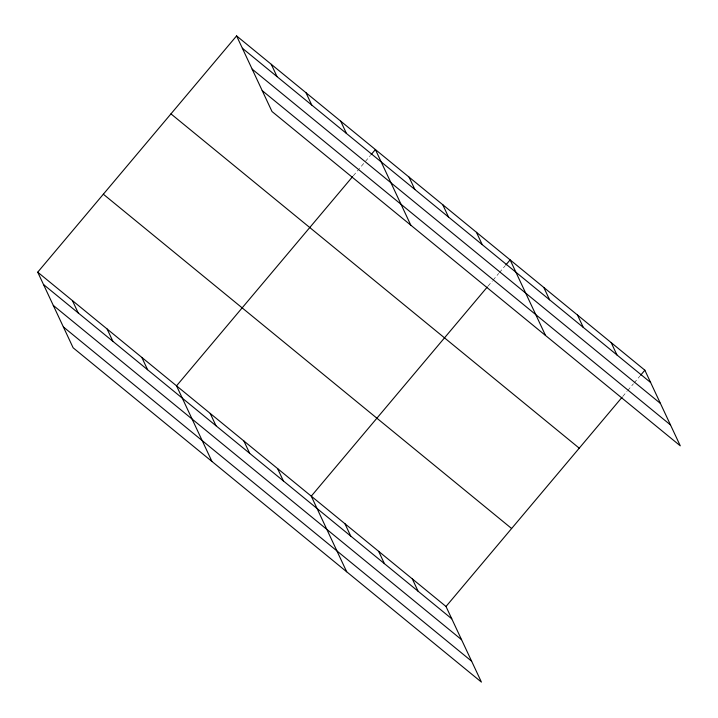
<?xml version="1.0" encoding="UTF-8"?>
<svg xmlns="http://www.w3.org/2000/svg" width="718" height="718" viewBox="0 0 718 718"><rect width="100%" height="100%" fill="white"/><g stroke="black" fill="none" stroke-linecap="round" stroke-linejoin="round"><path stroke-width="0.54" stroke-dasharray="3.59 2.69" d="M353.283 175.838L370.398 155.492M488.016 286.159L492.297 281.07M493.006 280.226L498.714 273.441M499.423 272.598L505.131 265.813M622.748 396.48L627.029 391.391M627.738 390.547L633.447 383.762M634.165 382.918L639.864 376.133"/><path stroke-width="1.08" d="M37.722 272.176L446.004 606.486L481.419 682.1L73.137 347.799L37.722 272.176L236.581 35.9L644.863 370.201L680.278 445.824L271.996 111.514L236.581 35.9M352.565 176.682L176.538 385.844L211.954 461.459M371.116 154.648L375.397 149.559L410.813 225.183M487.298 287.003L311.271 496.165L346.686 571.779M505.849 264.969L510.13 259.88L545.545 335.503M446.004 606.486L622.03 397.323M640.582 375.29L644.863 370.201M242.352 48.232L650.634 382.532M252.135 69.116L660.416 403.417M262.214 90.63L670.495 424.939M170.956 113.875L579.238 448.176M103.338 194.21L511.62 528.511M43.493 284.507L451.775 618.808M53.276 305.392L461.557 639.693M63.355 326.914L471.636 661.215M611.18 342.621L616.95 354.952M577.496 315.04L583.267 327.372M543.813 287.46L549.584 299.792M476.447 232.3L482.218 244.632M442.764 204.72L448.535 217.051M409.08 177.14L414.851 189.471M340.691 121.145L346.462 133.476M305.985 92.73L311.756 105.061M271.278 64.315L277.058 76.647M412.32 578.905L418.091 591.228M378.637 551.325L384.408 563.648M344.954 523.745L350.725 536.068M277.588 468.585L283.359 480.907M243.905 441.005L249.676 453.327M210.221 413.424L215.992 425.747M141.832 357.429L147.603 369.752M107.126 329.006L112.897 341.337M72.419 300.591L78.199 312.922"/></g></svg>
